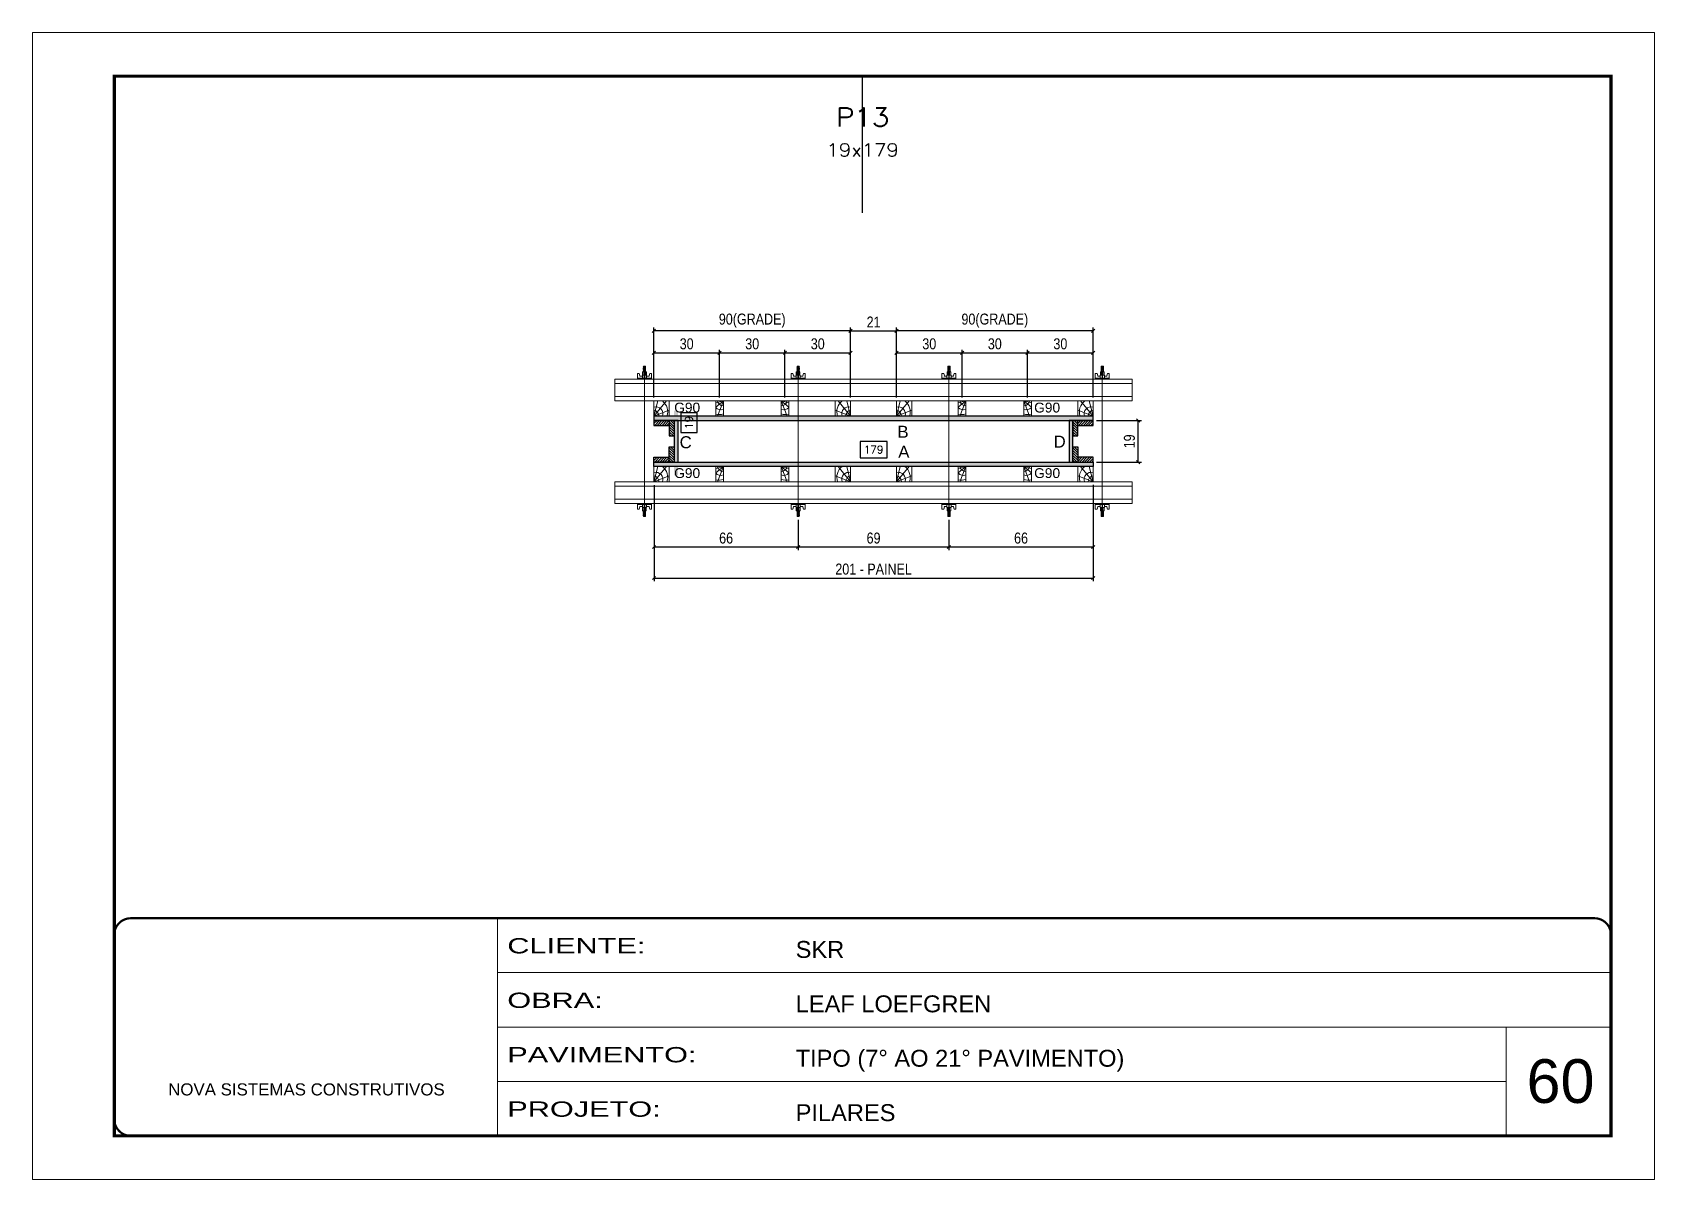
# Model space of a CAD drawing. Extents: x 14400 to 27878, y -21631 to 6985.
# Drawn here: x 19168 to 20653, y -10145 to -9095 of the extents above; entities that cross this region are included whole.
import ezdxf
from ezdxf.enums import TextEntityAlignment as Align

# ---------------------------------------------------------------- set-up
doc = ezdxf.new("R2010")
doc.units = 0
for name, pattern in [('CONTINUO', [0]), ('DASHED', [0.75, 0.5, -0.25]), ('HIDDEN', [0.375, 0.25, -0.125])]:
    doc.linetypes.add(name, pattern=pattern)
for name, color, linetype, lineweight in [('CARIMBO', 255, 'Continuous', 9), ('Folhas', 255, 'Continuous', 9), ('Hachura', 251, 'Continuous', 9), ('Madeira', 126, 'Continuous', 18), ('Perfil Metálico', 224, 'Continuous', 18), ('SARRAFO DE PRESSAO', 251, 'DASHED', 9), ('Texto Seção', 7, 'Continuous', 15)]:
    doc.layers.add(name, color=color, linetype=linetype, lineweight=lineweight)
for name, color, linetype in [('CHAPA', 1, 'Continuous'), ('COTA', 241, 'Continuous'), ('MEIO_PONT', 93, 'Continuous'), ('SARRAFO', 251, 'Continuous'), ('Texto de Titulo', 7, 'Continuous'), ('Texto Qtd Sarr', 242, 'Continuous'), ('TEXTO_GERAL', 7, 'Continuous')]:
    doc.layers.add(name, color=color, linetype=linetype)
doc.styles.add('ARIAL', font='arial.ttf')
doc.styles.add('COTA TECNICA 2X', font='techl___.ttf', dxfattribs={"height": 10})
doc.styles.add('ROMANS', font='romans.shx')
doc.styles.add('SANSSERIF', font='sas_____.pfb')
doc.styles.add('Tecnologia', font='')
doc.styles.get('Tecnologia').set_extended_font_data('Forgotten Futurist')
doc.dimstyles.new('SECAO PILAR', dxfattribs={"dimtxt": 10, "dimasz": 3, "dimexe": 3, "dimexo": 3, "dimgap": 3, "dimtad": 1, "dimdec": 1, "dimlfac": 0.5, "dimzin": 12, "dimdsep": 46, "dimtxsty": 'COTA TECNICA 2X', "dimblk1": 'OBLIQUE', "dimblk2": 'OBLIQUE', "dimsah": 1, "dimcen": 0.9, "dimclrd": 256, "dimclre": 256, "dimclrt": 256, "dimadec": 1, "dimazin": 3, "dimtfac": 1, "dimtdec": 1, "dimtmove": 0, "dimatfit": 3, "dimfxl": 1, "dimtolj": 1, "dimtzin": 12, "dimarcsym": 0})
doc.dimstyles.new('SECÇÃO 2', dxfattribs={"dimtxt": 7, "dimasz": 6, "dimexe": 0.18, "dimexo": 2, "dimgap": -4, "dimtad": 3, "dimdec": 1, "dimlfac": 0.5, "dimzin": 12, "dimdsep": 46, "dimtxsty": 'ROMANS', "dimblk": 'ARCHTICK', "dimcen": 0.09, "dimse1": 1, "dimse2": 1, "dimsd1": 1, "dimsd2": 1, "dimclrd": 180, "dimclre": 5, "dimclrt": 1, "dimadec": 0, "dimazin": 3, "dimtfac": 1, "dimtdec": 1, "dimtofl": 0, "dimtmove": 0, "dimatfit": 3, "dimldrblk": 'ARCHTICK', "dimfxl": 1, "dimtolj": 1, "dimtzin": 0, "dimarcsym": 0})
pattern_1 = [(225, (10613.5154, -32379.9927), (1.12253202, -1.12253202), [])]

# ---------------------------------------------------------------- blocks, each defined once
blk = doc.blocks.new('9999999999')
at = {"color": 30, "linetype": 'CONTINUO'}
for p, q in [((98564.6, 34230.2), (98564.6, 34429.4)), ((98564.6, 34379.6), (99584, 34379.6)), ((98564.6, 34329.8), (99488, 34329.8)), ((99584, 34329.8), (99488, 34329.8)), ((99488, 34329.8), (99488, 34230.2)), ((98564.6, 34280), (99488, 34280))]:
    blk.add_line(p, q, dxfattribs=at)
at = {"color": 30, "linetype": 'CONTINUO', "const_width": 2}
blk.add_lwpolyline([(99584, 34230.2), (99584, 34414.4, 0.414214), (99569, 34429.4), (98229, 34429.4, 0.414214), (98214, 34414.4), (98214, 34245.2, 0.414214), (98229, 34230.2), (99584, 34230.2)], format="xyb", dxfattribs=at)
at = {"layer": 'Folhas'}
blk.add_lwpolyline([(98139, 34190.2), (99624, 34190.2), (99624, 35240.2), (98139, 35240.2)], close=True, dxfattribs=at)
at = {"layer": 'Folhas', "color": 30, "const_width": 3}
blk.add_lwpolyline([(98214, 34230.2), (99584, 34230.2), (99584, 35200.2), (98214, 35200.2)], close=True, dxfattribs=at)
at = {"color": 7, "linetype": 'Continuous', "ltscale": 5, "style": 'ARIAL'}
for s, height, p in [('SKR', 15.48, (98837.7, 34393.1)), ('LEAF LOEFGREN', 15.483, (98837.7, 34343.3)), ('TIPO (7° AO 21° PAVIMENTO)', 15.483, (98837.7, 34293.5)), ('NOVA SISTEMAS CONSTRUTIVOS', 11.059, (98263.2, 34267.2)), ('PILARES', 15.48, (98837.7, 34243.7))]:
    blk.add_text(s, height=height, dxfattribs=at).set_placement(p)
at = {"layer": 'Folhas', "color": 7, "style": 'Tecnologia', "width": 1.5}
for s, p in [('CLIENTE:', (98573.7, 34397.2)), ('OBRA:', (98573.7, 34347.3)), ('PAVIMENTO:', (98573.7, 34297.5)), ('PROJETO:', (98573.7, 34247.7))]:
    blk.add_text(s, height=14, dxfattribs=at).set_placement(p)
blk = doc.blocks.new('*D4680')
at = {"layer": 'COTA', "color": 180, "lineweight": -2, "transparency": 16777216}
for p, q in [((19776.9, -9443.4), (19761.9, -9443.4)), ((19761.9, -9443.4), (19761.9, -9461.4)), ((19776.9, -9461.4), (19776.9, -9443.4)), ((19761.9, -9461.4), (19776.9, -9461.4))]:
    blk.add_line(p, q, dxfattribs=at)
at = {"layer": 'Defpoints', "color": 0, "transparency": 16777216}
for p in [(19776.8, -9450.6), (19776.8, -9488.6), (19780.9, -9488.6)]:
    blk.add_point(p, dxfattribs=at)
at = {"layer": 'COTA', "color": 1, "transparency": 16777216, "insert": (19769.4, -9452.4), "char_height": 7, "attachment_point": 5, "rotation": 90, "style": 'ROMANS'}
blk.add_mtext('\\A1;19', dxfattribs=at)
blk = doc.blocks.new('_ArchTick')
at = {"color": 0, "linetype": 'ByBlock', "const_width": 0.15}
blk.add_lwpolyline([(-0.5, -0.5), (0.5, 0.5)], dxfattribs=at)
blk = doc.blocks.new('*D4681')
at = {"layer": 'COTA', "color": 180, "lineweight": -2, "transparency": 16777216}
for p, q in [((19950.8, -9469.6), (19926.1, -9469.6)), ((19926.1, -9469.6), (19926.1, -9484.6)), ((19950.8, -9484.6), (19950.8, -9469.6)), ((19926.1, -9484.6), (19950.8, -9484.6))]:
    blk.add_line(p, q, dxfattribs=at)
at = {"layer": 'Defpoints', "color": 0, "transparency": 16777216}
for p in [(19759.5, -9488.6), (20117.5, -9488.6), (20117.5, -9488.6)]:
    blk.add_point(p, dxfattribs=at)
at = {"layer": 'COTA', "color": 1, "transparency": 16777216, "insert": (19938.5, -9477.1), "char_height": 7, "attachment_point": 5, "style": 'ROMANS'}
blk.add_mtext('\\A1;179', dxfattribs=at)
blk = doc.blocks.new('_Oblique')
at = {"color": 0, "linetype": 'ByBlock', "lineweight": -2}
blk.add_line((-0.5, -0.5), (0.5, 0.5), dxfattribs=at)
blk = doc.blocks.new('*D4682')
at = {"layer": 'COTA', "lineweight": -2, "transparency": 16777216}
for p, q in [((19737.5, -9509.6), (19737.5, -9597.7)), ((20139.5, -9509.5), (20139.5, -9597.7)), ((19737.5, -9594.7), (20139.5, -9594.7))]:
    blk.add_line(p, q, dxfattribs=at)
at = {"layer": 'Defpoints', "color": 0, "transparency": 16777216}
for p in [(19737.5, -9506.6), (20139.5, -9506.5), (20139.5, -9594.7)]:
    blk.add_point(p, dxfattribs=at)
at = {"layer": 'COTA', "lineweight": -2, "transparency": 16777216, "xscale": 3, "yscale": 3, "zscale": 3, "rotation": 180}
blk.add_blockref('_Oblique', (19737.5, -9594.7), dxfattribs=at)
at = {"layer": 'COTA', "lineweight": -2, "transparency": 16777216, "xscale": 3, "yscale": 3, "zscale": 3}
blk.add_blockref('_Oblique', (20139.5, -9594.7), dxfattribs=at)
at = {"layer": 'COTA', "transparency": 16777216, "insert": (19938.5, -9586.6), "char_height": 10, "attachment_point": 5, "style": 'COTA TECNICA 2X'}
blk.add_mtext('\\A1;201 - PAINEL', dxfattribs=at)
blk = doc.blocks.new('*D4683')
at = {"layer": 'COTA', "lineweight": -2, "transparency": 16777216}
for p, q in [((19737.5, -9509.6), (19737.5, -9569.3)), ((19869.5, -9541.4), (19869.5, -9569.3)), ((19737.5, -9566.3), (19869.5, -9566.3))]:
    blk.add_line(p, q, dxfattribs=at)
at = {"layer": 'Defpoints', "color": 0, "transparency": 16777216}
for p in [(19737.5, -9506.6), (19869.5, -9538.4), (19869.5, -9566.3)]:
    blk.add_point(p, dxfattribs=at)
at = {"layer": 'COTA', "lineweight": -2, "transparency": 16777216, "xscale": 3, "yscale": 3, "zscale": 3, "rotation": 180}
blk.add_blockref('_Oblique', (19737.5, -9566.3), dxfattribs=at)
at = {"layer": 'COTA', "lineweight": -2, "transparency": 16777216, "xscale": 3, "yscale": 3, "zscale": 3}
blk.add_blockref('_Oblique', (19869.5, -9566.3), dxfattribs=at)
at = {"layer": 'COTA', "transparency": 16777216, "insert": (19803.5, -9558.2), "char_height": 10, "attachment_point": 5, "style": 'COTA TECNICA 2X'}
blk.add_mtext('\\A1;66', dxfattribs=at)
blk = doc.blocks.new('*D4684')
at = {"layer": 'COTA', "lineweight": -2, "transparency": 16777216}
for p, q in [((20139.5, -9509.6), (20139.5, -9569.3)), ((20007.5, -9541.4), (20007.5, -9569.3)), ((20007.5, -9566.3), (20139.5, -9566.3))]:
    blk.add_line(p, q, dxfattribs=at)
at = {"layer": 'Defpoints', "color": 0, "transparency": 16777216}
for p in [(20139.5, -9506.6), (20007.5, -9538.4), (20139.5, -9566.3)]:
    blk.add_point(p, dxfattribs=at)
at = {"layer": 'COTA', "lineweight": -2, "transparency": 16777216, "xscale": 3, "yscale": 3, "zscale": 3, "rotation": 180}
blk.add_blockref('_Oblique', (20007.5, -9566.3), dxfattribs=at)
at = {"layer": 'COTA', "lineweight": -2, "transparency": 16777216, "xscale": 3, "yscale": 3, "zscale": 3}
blk.add_blockref('_Oblique', (20139.5, -9566.3), dxfattribs=at)
at = {"layer": 'COTA', "transparency": 16777216, "insert": (20073.5, -9558.2), "char_height": 10, "attachment_point": 5, "style": 'COTA TECNICA 2X'}
blk.add_mtext('\\A1;66', dxfattribs=at)
blk = doc.blocks.new('C')
at = {"layer": 'Hachura', "color": 0}
for p, q in [((0, 3.22), (0, -3.22)), ((0.45, 3.22), (0, 3.22)), ((0.46, 3.16), (0, 3.16)), ((0.46, 3.05), (0, 3.05)), ((0.46, 2.88), (0, 2.88)), ((0, 2.75), (0, -1.16)), ((0.46, 2.65), (0, 2.65)), ((0.46, 2.23), (0, 2.23)), ((0.46, 1.51), (0, 1.51)), ((0.39, 0.49), (0.17, 0.49)), ((0.45, -3.23), (0.45, 3.22)), ((0.45, 3.22), (2.58, 3.22)), ((1.74, 0.97), (0.45, 0.97)), ((1.45, 0.1), (0.45, 0.1)), ((1.35, 1.94), (1.35, 0.96)), ((2.58, 2.39), (1.47, 2.09)), ((1.74, -0.97), (1.74, 0.97)), ((1.74, 0.97), (1.74, 0.84)), ((1.74, 0.97), (1.74, 0.84)), ((1.74, 0.84), (3.35, 0.84)), ((3.35, 0.45), (1.74, 0.45)), ((2.58, 3.22), (2.58, 2.39)), ((3.32, 0.84), (3.32, -0.84)), ((3.35, 0.84), (3.35, -0.84)), ((3.68, 0.45), (3.35, 0.45)), ((3.84, -0.52), (3.35, 0.45)), ((3.35, 0.06), (3.67, -0.57)), ((3.68, 0.45), (4.16, -0.52)), ((3.72, 0.5), (4.25, -0.57)), ((4.37, -0.55), (3.83, 0.53)), ((4.15, 0.45), (3.93, 0.45)), ((4.42, -0.52), (3.93, 0.45)), ((4.15, 0.45), (4.26, 0.45)), ((4.26, 0.45), (4.74, -0.52)), ((4.3, 0.5), (4.83, -0.57)), ((4.95, -0.55), (4.41, 0.53)), ((4.51, 0.45), (4.84, 0.45)), ((5, -0.52), (4.51, 0.45)), ((4.84, 0.45), (5.32, -0.52)), ((4.88, 0.5), (5.41, -0.57)), ((5.53, -0.55), (4.99, 0.53)), ((5.58, -0.52), (5.09, 0.45)), ((5.42, 0.45), (5.09, 0.45)), ((5.58, -0.52), (5.09, 0.45)), ((5.42, 0.45), (5.74, -0.19)), ((5.46, 0.5), (5.74, -0.07)), ((5.74, 0.19), (5.57, 0.53)), ((5.74, 0.32), (5.68, 0.45)), ((5.68, 0.45), (5.74, 0.45)), ((5.74, 0.45), (5.9, 0.29)), ((5.74, 0.45), (5.74, -0.52)), ((5.9, -0.36), (5.9, 0.29)), ((0.45, 0), (0, 0)), ((0.46, -1.52), (0, -1.52)), ((0.46, -2.23), (0, -2.23)), ((0.46, -2.65), (0, -2.65)), ((0.46, -2.88), (0, -2.88)), ((0.46, -3.05), (0, -3.05)), ((0.46, -3.16), (0, -3.16)), ((0, -3.22), (2.57, -3.22)), ((0.08, -0.48), (0.29, -0.48)), ((0.29, -0.48), (0.4, -0.48)), ((0.45, 0), (0.45, -0.97)), ((0.45, -0.16), (1.45, -0.16)), ((0.45, -0.65), (0.45, -0.32)), ((0.45, -3.23), (0.45, -0.65)), ((0.45, -0.97), (1.74, -0.97)), ((1.35, -1.94), (1.35, -0.97)), ((2.58, -2.39), (1.47, -2.1)), ((3.35, -0.32), (1.74, -0.32)), ((3.35, -0.84), (1.74, -0.84)), ((2.58, -3.23), (2.58, -2.39)), ((3.35, -0.07), (3.58, -0.52)), ((3.35, -0.52), (3.58, -0.52)), ((3.84, -0.52), (4.16, -0.52)), ((4.42, -0.52), (4.74, -0.52)), ((4.63, -0.52), (4.74, -0.52)), ((5, -0.52), (5.32, -0.52)), ((5.58, -0.52), (5.74, -0.52)), ((5.74, -0.52), (5.9, -0.36)), ((5.74, -0.52), (5.74, -0.52))]:
    blk.add_line(p, q, dxfattribs=at)
for centre, radius, start, end in [((1.52, 1.94), 0.161, 104.74356, 180), ((1.44, -0.03), 0.129, 272.69497, 87.30503), ((3.81, 0.39), 0.143, 25.56881, 154.43119), ((4.39, 0.39), 0.143, 25.56881, 154.43119), ((4.97, 0.39), 0.143, 25.56881, 154.43119), ((5.55, 0.39), 0.143, 25.56881, 154.43119), ((0.17, -0.37), 0.174, 221.74404, 317.85924), ((1.52, -1.94), 0.161, 180, 255.25644), ((3.71, -0.4), 0.174, 222.14076, 318.25596), ((4.29, -0.4), 0.174, 222.14076, 318.25596), ((4.87, -0.4), 0.174, 222.14076, 318.25596), ((5.45, -0.4), 0.174, 222.14076, 318.25596), ((5.61, -0.4), 0.174, 317.85924, 318.25596)]:
    blk.add_arc(centre, radius, start, end, dxfattribs=at)
blk = doc.blocks.new('*D4658')
at = {"layer": 'COTA', "lineweight": -2, "transparency": 16777216}
for p, q in [((19869.5, -9541.4), (19869.5, -9569.3)), ((20007.5, -9541.4), (20007.5, -9569.3)), ((19869.5, -9566.3), (20007.5, -9566.3))]:
    blk.add_line(p, q, dxfattribs=at)
at = {"layer": 'Defpoints', "color": 0, "transparency": 16777216}
for p in [(19869.5, -9538.4), (20007.5, -9538.4), (20007.5, -9566.3)]:
    blk.add_point(p, dxfattribs=at)
at = {"layer": 'COTA', "lineweight": -2, "transparency": 16777216, "xscale": 3, "yscale": 3, "zscale": 3, "rotation": 180}
blk.add_blockref('_Oblique', (19869.5, -9566.3), dxfattribs=at)
at = {"layer": 'COTA', "lineweight": -2, "transparency": 16777216, "xscale": 3, "yscale": 3, "zscale": 3}
blk.add_blockref('_Oblique', (20007.5, -9566.3), dxfattribs=at)
at = {"layer": 'COTA', "transparency": 16777216, "insert": (19938.5, -9558.2), "char_height": 10, "attachment_point": 5, "style": 'COTA TECNICA 2X'}
blk.add_mtext('\\A1;69', dxfattribs=at)
blk = doc.blocks.new('*D4659')
at = {"layer": 'COTA', "lineweight": -2, "transparency": 16777216}
for p, q in [((19959.5, -9429.6), (19959.5, -9385.7)), ((19959.5, -9388.7), (20019.5, -9388.7)), ((20019.5, -9429.6), (20019.5, -9385.7))]:
    blk.add_line(p, q, dxfattribs=at)
at = {"layer": 'Defpoints', "color": 0, "transparency": 16777216}
for p in [(20019.5, -9388.7), (19959.5, -9432.6), (20019.5, -9432.6)]:
    blk.add_point(p, dxfattribs=at)
at = {"layer": 'COTA', "lineweight": -2, "transparency": 16777216, "xscale": 3, "yscale": 3, "zscale": 3, "rotation": 180}
blk.add_blockref('_Oblique', (19959.5, -9388.7), dxfattribs=at)
at = {"layer": 'COTA', "lineweight": -2, "transparency": 16777216, "xscale": 3, "yscale": 3, "zscale": 3}
blk.add_blockref('_Oblique', (20019.5, -9388.7), dxfattribs=at)
at = {"layer": 'COTA', "transparency": 16777216, "insert": (19989.5, -9380.4), "char_height": 10, "attachment_point": 5, "style": 'COTA TECNICA 2X'}
blk.add_mtext('\\A1;30', dxfattribs=at)
blk = doc.blocks.new('*D4660')
at = {"layer": 'COTA', "lineweight": -2, "transparency": 16777216}
for p, q in [((20019.5, -9429.6), (20019.5, -9385.7)), ((20019.5, -9388.7), (20079.5, -9388.7)), ((20079.5, -9429.6), (20079.5, -9385.7))]:
    blk.add_line(p, q, dxfattribs=at)
at = {"layer": 'Defpoints', "color": 0, "transparency": 16777216}
for p in [(20079.5, -9388.7), (20019.5, -9432.6), (20079.5, -9432.6)]:
    blk.add_point(p, dxfattribs=at)
at = {"layer": 'COTA', "lineweight": -2, "transparency": 16777216, "xscale": 3, "yscale": 3, "zscale": 3, "rotation": 180}
blk.add_blockref('_Oblique', (20019.5, -9388.7), dxfattribs=at)
at = {"layer": 'COTA', "lineweight": -2, "transparency": 16777216, "xscale": 3, "yscale": 3, "zscale": 3}
blk.add_blockref('_Oblique', (20079.5, -9388.7), dxfattribs=at)
at = {"layer": 'COTA', "transparency": 16777216, "insert": (20049.5, -9380.4), "char_height": 10, "attachment_point": 5, "style": 'COTA TECNICA 2X'}
blk.add_mtext('\\A1;30', dxfattribs=at)
blk = doc.blocks.new('*D4661')
at = {"layer": 'COTA', "lineweight": -2, "transparency": 16777216}
for p, q in [((20079.5, -9429.6), (20079.5, -9385.7)), ((20079.5, -9388.7), (20139.5, -9388.7)), ((20139.5, -9429.6), (20139.5, -9385.7))]:
    blk.add_line(p, q, dxfattribs=at)
at = {"layer": 'Defpoints', "color": 0, "transparency": 16777216}
for p in [(20139.5, -9388.7), (20079.5, -9432.6), (20139.5, -9432.6)]:
    blk.add_point(p, dxfattribs=at)
at = {"layer": 'COTA', "lineweight": -2, "transparency": 16777216, "xscale": 3, "yscale": 3, "zscale": 3, "rotation": 180}
blk.add_blockref('_Oblique', (20079.5, -9388.7), dxfattribs=at)
at = {"layer": 'COTA', "lineweight": -2, "transparency": 16777216, "xscale": 3, "yscale": 3, "zscale": 3}
blk.add_blockref('_Oblique', (20139.5, -9388.7), dxfattribs=at)
at = {"layer": 'COTA', "transparency": 16777216, "insert": (20109.5, -9380.4), "char_height": 10, "attachment_point": 5, "style": 'COTA TECNICA 2X'}
blk.add_mtext('\\A1;30', dxfattribs=at)
blk = doc.blocks.new('*D4662')
at = {"layer": 'COTA', "lineweight": -2, "transparency": 16777216}
for p, q in [((19959.5, -9429.6), (19959.5, -9365.5)), ((20139.5, -9368.5), (19959.5, -9368.5)), ((20139.5, -9429.6), (20139.5, -9365.5))]:
    blk.add_line(p, q, dxfattribs=at)
at = {"layer": 'Defpoints', "color": 0, "transparency": 16777216}
for p in [(19959.5, -9368.5), (19959.5, -9432.6), (20139.5, -9432.6)]:
    blk.add_point(p, dxfattribs=at)
at = {"layer": 'COTA', "lineweight": -2, "transparency": 16777216, "xscale": 3, "yscale": 3, "zscale": 3, "rotation": 180}
blk.add_blockref('_Oblique', (19959.5, -9368.5), dxfattribs=at)
at = {"layer": 'COTA', "lineweight": -2, "transparency": 16777216, "xscale": 3, "yscale": 3, "zscale": 3}
blk.add_blockref('_Oblique', (20139.5, -9368.5), dxfattribs=at)
at = {"layer": 'COTA', "transparency": 16777216, "insert": (20049.5, -9359.2), "char_height": 10, "attachment_point": 5, "style": 'COTA TECNICA 2X'}
blk.add_mtext('\\A1;90(GRADE)', dxfattribs=at)
blk = doc.blocks.new('*D4663')
at = {"layer": 'COTA', "lineweight": -2, "transparency": 16777216}
for p, q in [((20142.5, -9450.6), (20183.8, -9450.6)), ((20180.8, -9488.6), (20180.8, -9450.6)), ((20142.5, -9488.6), (20183.8, -9488.6))]:
    blk.add_line(p, q, dxfattribs=at)
at = {"layer": 'Defpoints', "color": 0, "transparency": 16777216}
for p in [(20139.5, -9450.6), (20180.8, -9450.6), (20139.5, -9488.6)]:
    blk.add_point(p, dxfattribs=at)
at = {"layer": 'COTA', "lineweight": -2, "transparency": 16777216, "xscale": 3, "yscale": 3, "zscale": 3}
for p, rotation in [((20180.8, -9450.6), 90), ((20180.8, -9488.6), 270)]:
    blk.add_blockref('_Oblique', p, dxfattribs=dict(at, rotation=rotation))
at = {"layer": 'COTA', "transparency": 16777216, "insert": (20172.7, -9469.6), "char_height": 10, "attachment_point": 5, "rotation": 90, "style": 'COTA TECNICA 2X'}
blk.add_mtext('\\A1;19', dxfattribs=at)
blk = doc.blocks.new('PONTALETE')
at = {"layer": 'Madeira'}
for q in [(2.71, 7), (7, 5.76), (7, 1.74)]:
    blk.add_line((0, 0), q, dxfattribs=at)
blk.add_lwpolyline([(0, 0), (7, 0), (7, 7), (0, 7)], close=True, dxfattribs=at)
for centre, radius, start, end in [((2.04, 0.06), 6.23, 37.28179, 109.09128), ((1.09, 0.9), 3.19, 343.60304, 109.98471), ((-0.21, -0.78), 3.09, 14.63219, 86.0383)]:
    blk.add_arc(centre, radius, start, end, dxfattribs=at)
blk = doc.blocks.new('MEIO PONTALETE')
at = {"layer": 'Madeira'}
for q in [(2.71, 7), (3.5, 2.88), (3.5, 0.87)]:
    blk.add_line((0, 0), q, dxfattribs=at)
blk.add_lwpolyline([(0, 0), (3.5, 0), (3.5, 7), (0, 7)], close=True, dxfattribs=at)
for centre, radius, start, end in [((2.04, 0.06), 6.23, 76.44987, 109.09128), ((1.09, 0.9), 3.19, 40.90626, 109.98471), ((-0.21, -0.78), 3.09, 14.63219, 86.0383)]:
    blk.add_arc(centre, radius, start, end, dxfattribs=at)
blk = doc.blocks.new('*D4664')
at = {"layer": 'COTA', "lineweight": -2, "transparency": 16777216}
for p, q in [((19737.4, -9429.6), (19737.4, -9385.7)), ((19737.4, -9388.7), (19797.4, -9388.7)), ((19797.4, -9429.6), (19797.4, -9385.7))]:
    blk.add_line(p, q, dxfattribs=at)
at = {"layer": 'Defpoints', "color": 0, "transparency": 16777216}
for p in [(19797.4, -9388.7), (19737.4, -9432.6), (19797.4, -9432.6)]:
    blk.add_point(p, dxfattribs=at)
at = {"layer": 'COTA', "lineweight": -2, "transparency": 16777216, "xscale": 3, "yscale": 3, "zscale": 3, "rotation": 180}
blk.add_blockref('_Oblique', (19737.4, -9388.7), dxfattribs=at)
at = {"layer": 'COTA', "lineweight": -2, "transparency": 16777216, "xscale": 3, "yscale": 3, "zscale": 3}
blk.add_blockref('_Oblique', (19797.4, -9388.7), dxfattribs=at)
at = {"layer": 'COTA', "transparency": 16777216, "insert": (19767.4, -9380.4), "char_height": 10, "attachment_point": 5, "style": 'COTA TECNICA 2X'}
blk.add_mtext('\\A1;30', dxfattribs=at)
blk = doc.blocks.new('*D4665')
at = {"layer": 'COTA', "lineweight": -2, "transparency": 16777216}
for p, q in [((19797.4, -9429.6), (19797.4, -9385.7)), ((19797.4, -9388.7), (19857.4, -9388.7)), ((19857.4, -9429.6), (19857.4, -9385.7))]:
    blk.add_line(p, q, dxfattribs=at)
at = {"layer": 'Defpoints', "color": 0, "transparency": 16777216}
for p in [(19857.4, -9388.7), (19797.4, -9432.6), (19857.4, -9432.6)]:
    blk.add_point(p, dxfattribs=at)
at = {"layer": 'COTA', "lineweight": -2, "transparency": 16777216, "xscale": 3, "yscale": 3, "zscale": 3, "rotation": 180}
blk.add_blockref('_Oblique', (19797.4, -9388.7), dxfattribs=at)
at = {"layer": 'COTA', "lineweight": -2, "transparency": 16777216, "xscale": 3, "yscale": 3, "zscale": 3}
blk.add_blockref('_Oblique', (19857.4, -9388.7), dxfattribs=at)
at = {"layer": 'COTA', "transparency": 16777216, "insert": (19827.4, -9380.4), "char_height": 10, "attachment_point": 5, "style": 'COTA TECNICA 2X'}
blk.add_mtext('\\A1;30', dxfattribs=at)
blk = doc.blocks.new('*D4666')
at = {"layer": 'COTA', "lineweight": -2, "transparency": 16777216}
for p, q in [((19857.4, -9429.6), (19857.4, -9385.7)), ((19857.4, -9388.7), (19917.4, -9388.7)), ((19917.4, -9429.6), (19917.4, -9385.7))]:
    blk.add_line(p, q, dxfattribs=at)
at = {"layer": 'Defpoints', "color": 0, "transparency": 16777216}
for p in [(19917.4, -9388.7), (19857.4, -9432.6), (19917.4, -9432.6)]:
    blk.add_point(p, dxfattribs=at)
at = {"layer": 'COTA', "lineweight": -2, "transparency": 16777216, "xscale": 3, "yscale": 3, "zscale": 3, "rotation": 180}
blk.add_blockref('_Oblique', (19857.4, -9388.7), dxfattribs=at)
at = {"layer": 'COTA', "lineweight": -2, "transparency": 16777216, "xscale": 3, "yscale": 3, "zscale": 3}
blk.add_blockref('_Oblique', (19917.4, -9388.7), dxfattribs=at)
at = {"layer": 'COTA', "transparency": 16777216, "insert": (19887.4, -9380.4), "char_height": 10, "attachment_point": 5, "style": 'COTA TECNICA 2X'}
blk.add_mtext('\\A1;30', dxfattribs=at)
blk = doc.blocks.new('*D4667')
at = {"layer": 'COTA', "lineweight": -2, "transparency": 16777216}
for p, q in [((19737.4, -9429.6), (19737.4, -9365.5)), ((19917.4, -9368.5), (19737.4, -9368.5)), ((19917.4, -9429.6), (19917.4, -9365.5))]:
    blk.add_line(p, q, dxfattribs=at)
at = {"layer": 'Defpoints', "color": 0, "transparency": 16777216}
for p in [(19737.4, -9368.5), (19737.4, -9432.6), (19917.4, -9432.6)]:
    blk.add_point(p, dxfattribs=at)
at = {"layer": 'COTA', "lineweight": -2, "transparency": 16777216, "xscale": 3, "yscale": 3, "zscale": 3, "rotation": 180}
blk.add_blockref('_Oblique', (19737.4, -9368.5), dxfattribs=at)
at = {"layer": 'COTA', "lineweight": -2, "transparency": 16777216, "xscale": 3, "yscale": 3, "zscale": 3}
blk.add_blockref('_Oblique', (19917.4, -9368.5), dxfattribs=at)
at = {"layer": 'COTA', "transparency": 16777216, "insert": (19827.4, -9359.2), "char_height": 10, "attachment_point": 5, "style": 'COTA TECNICA 2X'}
blk.add_mtext('\\A1;90(GRADE)', dxfattribs=at)
blk = doc.blocks.new('*D4668')
at = {"layer": 'COTA', "lineweight": -2, "transparency": 16777216}
for p, q in [((19917.5, -9429.6), (19917.5, -9365.5)), ((19917.5, -9368.5), (19959.5, -9368.5)), ((19959.5, -9429.6), (19959.5, -9365.5))]:
    blk.add_line(p, q, dxfattribs=at)
at = {"layer": 'Defpoints', "color": 0, "transparency": 16777216}
for p in [(19959.5, -9368.5), (19917.5, -9432.6), (19959.5, -9432.6)]:
    blk.add_point(p, dxfattribs=at)
at = {"layer": 'COTA', "lineweight": -2, "transparency": 16777216, "xscale": 3, "yscale": 3, "zscale": 3, "rotation": 180}
blk.add_blockref('_Oblique', (19917.5, -9368.5), dxfattribs=at)
at = {"layer": 'COTA', "lineweight": -2, "transparency": 16777216, "xscale": 3, "yscale": 3, "zscale": 3}
blk.add_blockref('_Oblique', (19959.5, -9368.5), dxfattribs=at)
at = {"layer": 'COTA', "transparency": 16777216, "insert": (19938.5, -9360.4), "char_height": 10, "attachment_point": 5, "style": 'COTA TECNICA 2X'}
blk.add_mtext('\\A1;21', dxfattribs=at)
blk = doc.blocks.new('titulo1')
at = {"layer": 'Defpoints', "color": 252, "linetype": 'HIDDEN', "ltscale": 2}
blk.add_line((0, 0), (0, 125), dxfattribs=at)
at = {"layer": 'Defpoints', "style": 'ROMANS', "oblique": 15}
blk.add_attdef('FOLHA', text='', height=10, dxfattribs=at).set_placement((0, 15.6), align=Align.MIDDLE_CENTER)
at = {"layer": 'Texto Qtd Sarr', "color": 3, "style": 'ROMANS', "oblique": 15}
for tag, height, p in [('TITULO', 17, (0, 71.4)), ('SEÇÃO', 12, (0, 41.5))]:
    blk.add_attdef(tag, text='', height=height, dxfattribs=at).set_placement(p, align=Align.MIDDLE_CENTER)

msp = doc.modelspace()

# ---------------------------------------------------------------- hatches: boundary and pattern name
at = {"layer": 'Hachura'}
h = msp.add_hatch(color=256, dxfattribs=at)
h.dxf.hatch_style = 1
h.paths.add_polyline_path([(19755.867, -9500.585), (19759.467, -9500.585), (19759.467, -9441.585), (19755.867, -9441.585)])
h = msp.add_hatch(color=256, dxfattribs=at)
h.dxf.hatch_style = 1
h.paths.add_polyline_path([(20139.467, -9450.585), (20139.467, -9446.585), (19737.467, -9446.585), (19737.467, -9450.585)])
h = msp.add_hatch(dxfattribs=at)
h.set_pattern_fill('ANSI31', color=256, scale=0.5, angle=180, style=0)
h.set_pattern_definition(pattern_1)
h.paths.add_polyline_path([(19751.467, -9450.585), (19751.467, -9454.985), (19737.467, -9454.985), (19737.467, -9450.585)])
h = msp.add_hatch(dxfattribs=at)
h.set_pattern_fill('ANSI31', color=256, scale=0.5, angle=270, style=0)
h.set_pattern_definition([(315, (42647.2754, -18953.5364), (1.12253202, 1.12253202), [])])
h.paths.add_polyline_path([(19755.867, -9464.585), (19751.467, -9464.585), (19751.467, -9450.585), (19755.867, -9450.585)])
h = msp.add_hatch(color=256, dxfattribs=at)
h.dxf.hatch_style = 1
h.paths.add_polyline_path([(20117.467, -9488.585), (20121.067, -9488.585), (20121.067, -9450.585), (20117.467, -9450.585)])
h = msp.add_hatch(dxfattribs=at)
h.set_pattern_fill('ANSI31', color=256, scale=0.5, angle=270, style=0)
h.set_pattern_definition([(315, (43016.8754, -18953.5364), (1.12253202, 1.12253202), [])])
h.paths.add_polyline_path([(20125.467, -9464.585), (20121.067, -9464.585), (20121.067, -9450.585), (20125.467, -9450.585)])
h = msp.add_hatch(dxfattribs=at)
h.set_pattern_fill('ANSI31', color=256, scale=0.5, angle=180, style=0)
h.set_pattern_definition([(225, (11001.5154, -32379.9927), (1.12253202, -1.12253202), [])])
h.paths.add_polyline_path([(20139.467, -9450.585), (20139.467, -9454.985), (20125.467, -9454.985), (20125.467, -9450.585)])
h = msp.add_hatch(dxfattribs=at)
h.set_pattern_fill('ANSI31', color=256, scale=0.5, angle=180, style=0)
h.set_pattern_definition(pattern_1)
h.paths.add_polyline_path([(19751.467, -9488.585), (19751.467, -9484.185), (19737.467, -9484.185), (19737.467, -9488.585)])
h = msp.add_hatch(color=256, dxfattribs=at)
h.dxf.hatch_style = 1
h.paths.add_polyline_path([(20139.467, -9488.585), (20139.467, -9492.585), (19737.467, -9492.585), (19737.467, -9488.585)])
h = msp.add_hatch(dxfattribs=at)
h.set_pattern_fill('ANSI31', color=256, scale=0.5, angle=270, style=0)
h.set_pattern_definition([(315, (42647.2754, -18941.5364), (1.12253202, 1.12253202), [])])
h.paths.add_polyline_path([(19755.867, -9474.585), (19751.467, -9474.585), (19751.467, -9488.585), (19755.867, -9488.585)])
h = msp.add_hatch(dxfattribs=at)
h.set_pattern_fill('ANSI31', color=256, scale=0.5, angle=270, style=0)
h.set_pattern_definition([(315, (43016.8754, -18941.5364), (1.12253202, 1.12253202), [])])
h.paths.add_polyline_path([(20125.467, -9474.585), (20121.067, -9474.585), (20121.067, -9488.585), (20125.467, -9488.585)])
h = msp.add_hatch(dxfattribs=at)
h.set_pattern_fill('ANSI31', color=256, scale=0.5, angle=180, style=0)
h.set_pattern_definition([(225, (10636.5154, -32379.9927), (1.12253202, -1.12253202), [])])
h.paths.add_polyline_path([(20125.467, -9488.585), (20125.467, -9484.185), (20139.467, -9484.185), (20139.467, -9488.585)])

# ---------------------------------------------------------------- linework, layer by layer
at = {"layer": 'CHAPA'}
for points in [[(20139.467, -9450.585), (20139.467, -9446.585), (19737.467, -9446.585), (19737.467, -9450.585)], [(20117.467, -9488.585), (20121.067, -9488.585), (20121.067, -9450.585), (20117.467, -9450.585)], [(20139.467, -9488.585), (20139.467, -9492.585), (19737.467, -9492.585), (19737.467, -9488.585)]]:
    msp.add_lwpolyline(points, close=True, dxfattribs=at)
msp.add_lwpolyline([(19755.867, -9488.585), (19759.467, -9488.585), (19759.467, -9450.585), (19755.867, -9450.585), (19755.867, -9488.585)], dxfattribs=at)
at = {"layer": 'Hachura'}
for p, q in [((19728.778, -9537.355), (19728.778, -9405.614)), ((19869.468, -9537.355), (19869.468, -9405.614)), ((20007.468, -9537.355), (20007.468, -9405.614)), ((20147.856, -9537.355), (20147.856, -9405.614))]:
    msp.add_line(p, q, dxfattribs=at)
at = {"layer": 'Madeira'}
for points in [[(19737.467, -9446.585), (19737.467, -9432.585), (19917.467, -9432.585), (19917.467, -9446.585)], [(19959.467, -9446.585), (19959.467, -9432.585), (20139.467, -9432.585), (20139.467, -9446.585)], [(19737.467, -9506.585), (19737.467, -9492.585), (19917.467, -9492.585), (19917.467, -9506.585)], [(19959.467, -9506.585), (19959.467, -9492.585), (20139.467, -9492.585), (20139.467, -9506.585)]]:
    msp.add_lwpolyline(points, close=True, dxfattribs=at)
at = {"layer": 'Perfil Metálico'}
for p, q in [((20175.185, -9416.644), (19701.749, -9416.644)), ((20175.185, -9428.644), (19701.749, -9428.644)), ((20175.185, -9510.585), (19701.749, -9510.585)), ((20175.185, -9522.585), (19701.749, -9522.585))]:
    msp.add_line(p, q, dxfattribs=at)
for points in [[(20175.185, -9432.584), (20175.185, -9412.584), (19701.749, -9412.644), (19701.749, -9432.644)], [(19701.749, -9506.585), (19701.749, -9526.585), (20175.185, -9526.525), (20175.185, -9506.525)]]:
    msp.add_lwpolyline(points, close=True, dxfattribs=at)
at = {"layer": 'SARRAFO'}
for points in [[(19751.467, -9450.585), (19737.467, -9450.585), (19737.467, -9454.985), (19751.467, -9454.985)], [(19755.867, -9450.585), (19751.467, -9450.585), (19751.467, -9464.585), (19755.867, -9464.585)], [(20125.467, -9454.985), (20139.467, -9454.985), (20139.467, -9450.585), (20125.467, -9450.585)], [(19751.467, -9488.585), (19737.467, -9488.585), (19737.467, -9484.185), (19751.467, -9484.185)], [(19755.867, -9488.585), (19751.467, -9488.585), (19751.467, -9474.585), (19755.867, -9474.585)], [(20125.467, -9488.585), (20139.467, -9488.585), (20139.467, -9484.185), (20125.467, -9484.185)]]:
    msp.add_lwpolyline(points, dxfattribs=at)
for points in [[(20121.067, -9450.585), (20121.067, -9464.585), (20125.467, -9464.585), (20125.467, -9450.585)], [(20121.067, -9488.585), (20121.067, -9474.585), (20125.467, -9474.585), (20125.467, -9488.585)]]:
    msp.add_lwpolyline(points, close=True, dxfattribs=at)

# ---------------------------------------------------------------- block references
at = {"layer": 'Hachura', "linetype": 'Continuous', "yscale": 2, "zscale": 2}
for p, xscale, rotation in [((19728.787, -9412.614), -2, 270), ((19869.458, -9412.614), 2, 90.00000000000001), ((20007.458, -9412.614), 2, 90.00000000000001), ((20147.847, -9412.614), 2, 90.00000000000001), ((19728.779, -9526.555), 2, 270), ((19869.467, -9526.555), -2, 90), ((20007.467, -9526.555), -2, 90), ((20147.856, -9526.555), -2, 90)]:
    msp.add_blockref('C', p, dxfattribs=dict(at, xscale=xscale, rotation=rotation))
at = {"layer": 'MEIO_PONT'}
for name, p, xscale, yscale, zscale, rotation in [('PONTALETE', (19737.467, -9446.585), -2, 2, 2, 270), ('MEIO PONTALETE', (19800.967, -9432.585), 1.999999997962732, 1.999999997962732, 1.999999997962732, 180), ('MEIO PONTALETE', (19853.967, -9432.585), -1.999999997962732, 1.999999997962732, 1.999999997962732, 180), ('PONTALETE', (19917.467, -9446.585), 2, 2, 2, 89.99999999999997), ('PONTALETE', (19959.467, -9446.585), -2, 2, 2, 270), ('MEIO PONTALETE', (20022.967, -9432.585), 1.999999997962732, 1.999999997962732, 1.999999997962732, 180), ('MEIO PONTALETE', (20075.967, -9432.585), -1.999999997962732, 1.999999997962732, 1.999999997962732, 180), ('PONTALETE', (20139.467, -9446.585), 2, 2, 2, 89.99999999999997), ('PONTALETE', (19737.467, -9506.585), -2, 2, 2, 270), ('MEIO PONTALETE', (19800.967, -9492.585), 1.999999997962732, 1.999999997962732, 1.999999997962732, 180), ('MEIO PONTALETE', (19853.967, -9492.585), -1.999999997962732, 1.999999997962732, 1.999999997962732, 180), ('PONTALETE', (19917.467, -9506.585), 2, 2, 2, 89.99999999999997), ('PONTALETE', (19959.467, -9506.585), -2, 2, 2, 270), ('MEIO PONTALETE', (20022.967, -9492.585), 1.999999997962732, 1.999999997962732, 1.999999997962732, 180), ('MEIO PONTALETE', (20075.967, -9492.585), -1.999999997962732, 1.999999997962732, 1.999999997962732, 180), ('PONTALETE', (20139.467, -9506.585), 2, 2, 2, 89.99999999999997)]:
    msp.add_blockref(name, p, dxfattribs=dict(at, xscale=xscale, yscale=yscale, zscale=zscale, rotation=rotation))
at = {"layer": 'SARRAFO DE PRESSAO', "color": 6, "linetype": 'ByBlock'}
msp.add_blockref('9999999999', (-78970.511, -44335.529), dxfattribs=at)
at = {"layer": 'Texto Seção'}
ref = msp.add_blockref('titulo1', (19928.467, -9260.324), dxfattribs=at)
ref.add_attrib('TITULO', 'P13', dxfattribs={"layer": 'Texto de Titulo', "color": 7, "height": 17, "style": 'ROMANS', "width": 1.1}).set_placement((19928.467, -9172.824), align=Align.MIDDLE_CENTER)
ref.add_attrib('SEÇÃO', '19x179', dxfattribs={"layer": 'Texto de Titulo', "color": 7, "height": 12, "style": 'ROMANS', "width": 1.1}).set_placement((19928.467, -9202.824), align=Align.MIDDLE_CENTER)

# ---------------------------------------------------------------- texts
at = {"layer": 'CARIMBO', "style": 'ARIAL'}
msp.add_text('60', height=40, dxfattribs=at).set_placement((20536.328, -10075.18))
at = {"layer": 'TEXTO_GERAL', "color": 0, "linetype": 'Continuous', "style": 'SANSSERIF'}
for p in [(19755.967, -9438.69), (20085.504, -9438.69), (19755.967, -9498.69), (20085.504, -9498.69)]:
    msp.add_text('G90', height=9, dxfattribs=at).set_placement(p, align=Align.MIDDLE_LEFT)
at = {"layer": 'TEXTO_GERAL', "style": 'ARIAL'}
for s, p in [('B', (19965.459, -9460.835)), ('C', (19766.484, -9470.44)), ('A', (19966.205, -9479.065)), ('D', (20108.827, -9469.861))]:
    msp.add_text(s, height=11, dxfattribs=at).set_placement(p, align=Align.MIDDLE_CENTER)

# ---------------------------------------------------------------- dimensions: what is measured, and where the dimension line sits
at = {"layer": 'COTA'}
for base, p1, p2, text, picture, middle in [((19737.446, -9368.462), (19917.443, -9432.589), (19737.446, -9432.585), '<>(GRADE)', '*D4667', (19827.445, -9359.242)), ((19959.467, -9368.462), (20139.464, -9432.588), (19959.467, -9432.585), '<>(GRADE)', '*D4662', (20049.466, -9359.242)), ((20139.467, -9594.746), (19737.467, -9506.575), (20139.467, -9506.535), '<> - PAINEL', '*D4682', (19938.467, -9586.643))]:
    dim = msp.add_linear_dim(base=base, p1=p1, p2=p2, text=text, dimstyle='SECAO PILAR', dxfattribs=at)
    dim.commit()
    dim.dimension.update_dxf_attribs({"geometry": picture, "text_midpoint": middle})
for base, p1, p2, picture, middle in [((19959.467, -9368.463), (19917.467, -9432.616), (19959.467, -9432.616), '*D4668', (19938.467, -9360.405)), ((19797.446, -9388.657), (19737.446, -9432.585), (19797.446, -9432.585), '*D4664', (19767.446, -9380.438)), ((19857.446, -9388.657), (19797.446, -9432.585), (19857.446, -9432.585), '*D4665', (19827.446, -9380.438)), ((19917.446, -9388.657), (19857.446, -9432.585), (19917.446, -9432.589), '*D4666', (19887.446, -9380.438)), ((20019.467, -9388.657), (19959.467, -9432.585), (20019.467, -9432.585), '*D4659', (19989.467, -9380.438)), ((20079.467, -9388.657), (20019.467, -9432.585), (20079.467, -9432.585), '*D4660', (20049.467, -9380.438)), ((20139.467, -9388.657), (20079.467, -9432.585), (20139.467, -9432.589), '*D4661', (20109.467, -9380.438)), ((19869.535, -9566.322), (19737.467, -9506.585), (19869.535, -9538.355), '*D4683', (19803.501, -9558.22)), ((20139.467, -9566.322), (20007.535, -9538.355), (20139.467, -9506.585), '*D4684', (20073.501, -9558.22)), ((20007.535, -9566.322), (19869.535, -9538.355), (20007.535, -9538.355), '*D4658', (19938.535, -9558.19))]:
    dim = msp.add_linear_dim(base=base, p1=p1, p2=p2, dimstyle='SECAO PILAR', dxfattribs=at)
    dim.commit()
    dim.dimension.update_dxf_attribs({"geometry": picture, "text_midpoint": middle})
dim = msp.add_linear_dim(base=(19780.882, -9488.585), p1=(19776.787, -9450.585), p2=(19776.787, -9488.585), angle=270, dimstyle='SECÇÃO 2', dxfattribs=at)
dim.commit()
dim.dimension.update_dxf_attribs({"geometry": '*D4680', "text_midpoint": (19780.882, -9452.38), "dimtype": 160})
dim = msp.add_linear_dim(base=(20180.768, -9450.585), p1=(20139.467, -9488.585), p2=(20139.47, -9450.585), angle=90, dimstyle='SECAO PILAR', dxfattribs=at)
dim.commit()
dim.dimension.update_dxf_attribs({"geometry": '*D4663', "text_midpoint": (20172.68, -9469.585)})
dim = msp.add_linear_dim(base=(20117.467, -9488.585), p1=(19759.467, -9488.585), p2=(20117.467, -9488.585), dimstyle='SECÇÃO 2', dxfattribs=at)
dim.commit()
dim.dimension.update_dxf_attribs({"geometry": '*D4681', "text_midpoint": (19938.467, -9488.585), "dimtype": 160})

doc.saveas('drawing.dxf')
